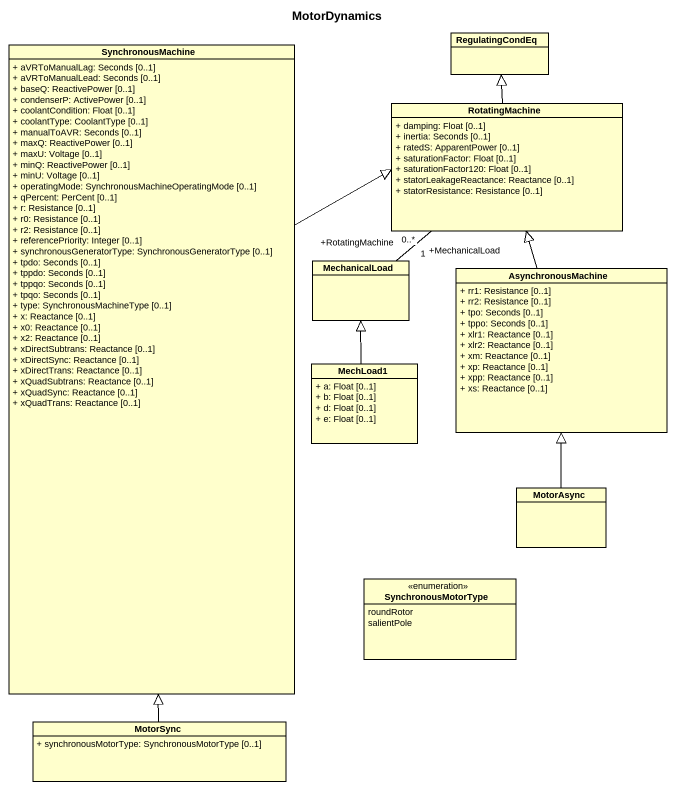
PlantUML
@startuml
title MotorDynamics
hide circle
hide empty members
skinparam classAttributeIconSize 0
class SynchronousMachine {
  + aVRToManualLag: Seconds [0..1]
  + aVRToManualLead: Seconds [0..1]
  + baseQ: ReactivePower [0..1]
  + condenserP: ActivePower [0..1]
  + coolantCondition: Float [0..1]
  + coolantType: CoolantType [0..1]
  + manualToAVR: Seconds [0..1]
  + maxQ: ReactivePower [0..1]
  + maxU: Voltage [0..1]
  + minQ: ReactivePower [0..1]
  + minU: Voltage [0..1]
  + operatingMode: SynchronousMachineOperatingMode [0..1]
  + qPercent: PerCent [0..1]
  + r: Resistance [0..1]
  + r0: Resistance [0..1]
  + r2: Resistance [0..1]
  + referencePriority: Integer [0..1]
  + synchronousGeneratorType: SynchronousGeneratorType [0..1]
  + tpdo: Seconds [0..1]
  + tppdo: Seconds [0..1]
  + tppqo: Seconds [0..1]
  + tpqo: Seconds [0..1]
  + type: SynchronousMachineType [0..1]
  + x: Reactance [0..1]
  + x0: Reactance [0..1]
  + x2: Reactance [0..1]
  + xDirectSubtrans: Reactance [0..1]
  + xDirectSync: Reactance [0..1]
  + xDirectTrans: Reactance [0..1]
  + xQuadSubtrans: Reactance [0..1]
  + xQuadSync: Reactance [0..1]
  + xQuadTrans: Reactance [0..1]
}
class RegulatingCondEq
class RotatingMachine {
  + damping: Float [0..1]
  + inertia: Seconds [0..1]
  + ratedS: ApparentPower [0..1]
  + saturationFactor: Float [0..1]
  + saturationFactor120: Float [0..1]
  + statorLeakageReactance: Reactance [0..1]
  + statorResistance: Resistance [0..1]
}
class MechanicalLoad
class AsynchronousMachine {
  + rr1: Resistance [0..1]
  + rr2: Resistance [0..1]
  + tpo: Seconds [0..1]
  + tppo: Seconds [0..1]
  + xlr1: Reactance [0..1]
  + xlr2: Reactance [0..1]
  + xm: Reactance [0..1]
  + xp: Reactance [0..1]
  + xpp: Reactance [0..1]
  + xs: Reactance [0..1]
}
class MechLoad1 {
  + a: Float [0..1]
  + b: Float [0..1]
  + d: Float [0..1]
  + e: Float [0..1]
}
class MotorAsync
enum SynchronousMotorType {
  roundRotor
  salientPole
}
class MotorSync {
  + synchronousMotorType: SynchronousMotorType [0..1]
}
SynchronousMachine -right-|> RotatingMachine
RotatingMachine -up-|> RegulatingCondEq
RotatingMachine "+RotatingMachine\n1" -- "+MechanicalLoad\n0..*" MechanicalLoad
AsynchronousMachine -up-|> RotatingMachine
MechLoad1 -up-|> MechanicalLoad
MotorAsync -up-|> AsynchronousMachine
MotorSync -up-|> SynchronousMachine
@enduml
